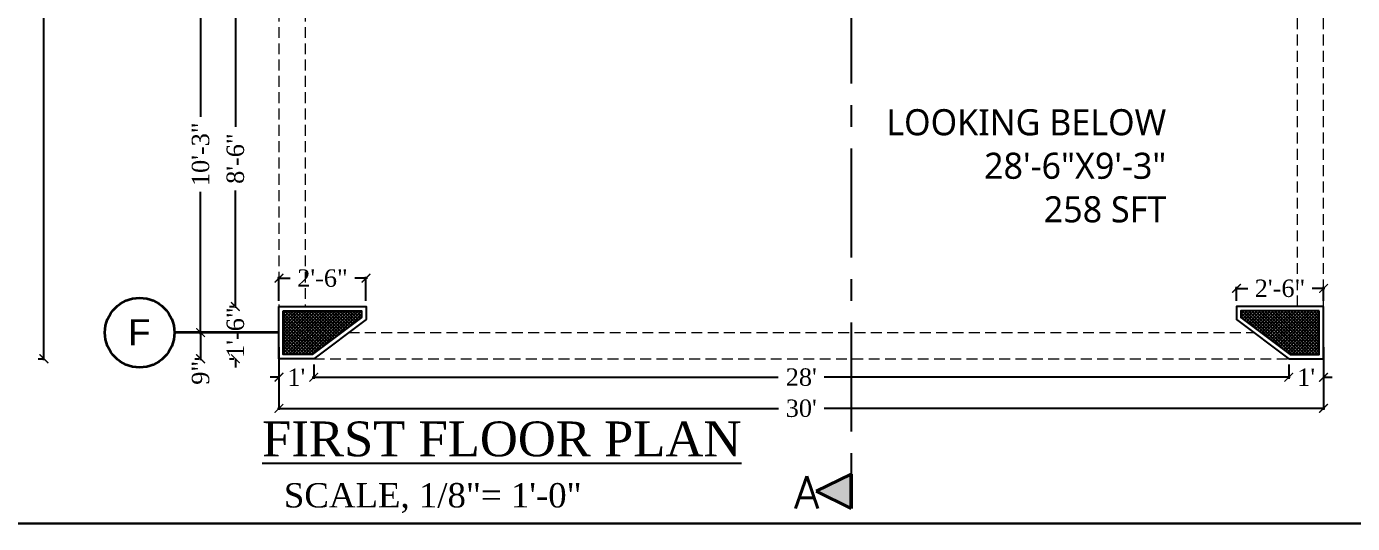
# Model space of a CAD drawing. Header units: inches. Extents: x 137014 to 144844, y -150241 to -148176.
# Drawn here: x 139587.8 to 140044.8, y -150221.1 to -150049.7 of the extents above; entities that cross this region are included whole.
import ezdxf

# ---------------------------------------------------------------- set-up
doc = ezdxf.new("R2010")
doc.units = ezdxf.units.IN
doc.header["$LTSCALE"] = 15
doc.header["$MEASUREMENT"] = 0
doc.header["$PDMODE"] = 2
for name, pattern in [('CENTER', [2, 1.25, -0.25, 0.25, -0.25]), ('DASHEDX2', [1.5, 1, -0.5]), ('HIDDEN', [0.375, 0.25, -0.125])]:
    doc.linetypes.add(name, pattern=pattern)
doc.layers.get('0').update_dxf_attribs({"linetype": 'CONTINUOUS'})
doc.layers.get('Defpoints').update_dxf_attribs({"linetype": 'CONTINUOUS'})
for name, color, linetype in [('COLUMN', 4, 'CONTINUOUS'), ('Column Hatch', 32, 'CONTINUOUS'), ('dimenion', 8, 'CONTINUOUS'), ('dooted', 7, 'DASHEDX2'), ('HATCH', 252, 'CONTINUOUS'), ('TEXT', 2, 'CONTINUOUS'), ('TXT', 3, 'CONTINUOUS')]:
    doc.layers.add(name, color=color, linetype=linetype)
for name, color, linetype, lineweight in [('DIMENSION', 251, 'CONTINUOUS', 15), ('DOTTED', 255, 'HIDDEN', 5), ('tex2', 2, 'CONTINUOUS', 0), ('WALL', 1, 'CONTINUOUS', 30), ('WALLS', 1, 'CONTINUOUS', 50)]:
    doc.layers.add(name, color=color, linetype=linetype, lineweight=lineweight)
doc.styles.add('arial', font='times.ttf')
doc.styles.add('ROMANS', font='romans.shx')
doc.styles.get("Standard").update_dxf_attribs({"font": 'romand.shx', "height": 8})
doc.styles.add('times', font='times.ttf', dxfattribs={"height": 6})
doc.dimstyles.new('NAUMAN', dxfattribs={"dimtxt": 7, "dimasz": 3, "dimexe": 0.5, "dimexo": 2, "dimgap": 3, "dimtad": 0, "dimdec": 1, "dimzin": 0, "dimdsep": 46, "dimlunit": 4, "dimtxsty": 'times', "dimblk1": 'ARCHTICK', "dimblk2": 'ARCHTICK', "dimsah": 1, "dimcen": 0, "dimdle": 0.5, "dimclrd": 256, "dimclre": 256, "dimclrt": 2, "dimadec": 0, "dimazin": 0, "dimtfac": 1, "dimtdec": 1, "dimtix": 1, "dimtofl": 0, "dimtmove": 1, "dimatfit": 3, "dimldrblk": 'ARCHTICK', "dimfxl": 4, "dimtolj": 1, "dimtzin": 0, "dimarcsym": 0})
pattern_1 = [(45, (111533.51634, -150784.0683), (-0.561266008, 0.561266008), []), (135, (111533.51634, -150784.0683), (-0.561266008, -0.561266008), [])]

# ---------------------------------------------------------------- blocks, each defined once
blk = doc.blocks.new('_ARCHTICK')
at = {"color": 0, "linetype": 'ByBlock', "const_width": 0.15}
blk.add_lwpolyline([(-0.5, -0.5), (0.5, 0.5)], dxfattribs=at)
blk = doc.blocks.new('*D836')
at = {"layer": 'Defpoints', "color": 0, "ltscale": 5, "transparency": 16777216}
for p in [(139674.81, -150158.28), (140034.81, -150158.28), (139674.81, -150181.39)]:
    blk.add_point(p, dxfattribs=at)
at = {"layer": 'dimenion', "lineweight": -2, "ltscale": 5, "transparency": 16777216}
for p, q in [((139674.81, -150160.28), (139674.81, -150181.89)), ((140034.81, -150160.28), (140034.81, -150181.89)), ((139674.31, -150181.39), (139846.95, -150181.39)), ((140035.31, -150181.39), (139862.67, -150181.39))]:
    blk.add_line(p, q, dxfattribs=at)
at = {"layer": 'dimenion', "lineweight": -2, "ltscale": 5, "transparency": 16777216, "xscale": 3, "yscale": 3, "zscale": 3, "rotation": 180}
blk.add_blockref('_ARCHTICK', (139674.81, -150181.39), dxfattribs=at)
at = {"layer": 'dimenion', "lineweight": -2, "ltscale": 5, "transparency": 16777216, "xscale": 3, "yscale": 3, "zscale": 3}
blk.add_blockref('_ARCHTICK', (140034.81, -150181.39), dxfattribs=at)
at = {"layer": 'dimenion', "color": 2, "ltscale": 5, "transparency": 16777216, "insert": (139854.81, -150181.39), "char_height": 6, "attachment_point": 5, "style": 'times'}
blk.add_mtext("\\A1;30'", dxfattribs=at)
blk = doc.blocks.new('*D843')
at = {"layer": 'Defpoints', "color": 0, "ltscale": 5, "transparency": 16777216}
for p in [(139674.81, -150136.51), (139674.81, -150146.28), (139704.81, -150146.28)]:
    blk.add_point(p, dxfattribs=at)
at = {"layer": 'HATCH', "lineweight": -2, "ltscale": 5, "transparency": 16777216}
for p, q in [((139674.31, -150136.51), (139678.69, -150136.51)), ((139674.81, -150144.28), (139674.81, -150136.01)), ((139705.31, -150136.51), (139700.94, -150136.51)), ((139704.81, -150144.28), (139704.81, -150136.01))]:
    blk.add_line(p, q, dxfattribs=at)
at = {"layer": 'HATCH', "lineweight": -2, "ltscale": 5, "transparency": 16777216, "xscale": 3, "yscale": 3, "zscale": 3, "rotation": 180}
blk.add_blockref('_ARCHTICK', (139674.81, -150136.51), dxfattribs=at)
at = {"layer": 'HATCH', "lineweight": -2, "ltscale": 5, "transparency": 16777216, "xscale": 3, "yscale": 3, "zscale": 3}
blk.add_blockref('_ARCHTICK', (139704.81, -150136.51), dxfattribs=at)
at = {"layer": 'HATCH', "color": 2, "ltscale": 5, "transparency": 16777216, "insert": (139689.81, -150136.51), "char_height": 6, "attachment_point": 5, "style": 'times'}
blk.add_mtext('\\A1;2\'-6"', dxfattribs=at)
blk = doc.blocks.new('*D844')
at = {"layer": 'Defpoints', "color": 0, "ltscale": 5, "transparency": 16777216}
for p in [(139674.81, -150164.28), (139686.81, -150164.28), (139686.81, -150170.66)]:
    blk.add_point(p, dxfattribs=at)
at = {"layer": 'HATCH', "lineweight": -2, "ltscale": 5, "transparency": 16777216}
for p, q in [((139674.81, -150166.28), (139674.81, -150171.16)), ((139686.81, -150166.28), (139686.81, -150171.16)), ((139674.81, -150170.66), (139671.81, -150170.66)), ((139686.81, -150170.66), (139689.81, -150170.66))]:
    blk.add_line(p, q, dxfattribs=at)
at = {"layer": 'HATCH', "lineweight": -2, "ltscale": 5, "transparency": 16777216, "xscale": 3, "yscale": 3, "zscale": 3}
blk.add_blockref('_ARCHTICK', (139674.81, -150170.66), dxfattribs=at)
at = {"layer": 'HATCH', "lineweight": -2, "ltscale": 5, "transparency": 16777216, "xscale": 3, "yscale": 3, "zscale": 3, "rotation": 180}
blk.add_blockref('_ARCHTICK', (139686.81, -150170.66), dxfattribs=at)
at = {"layer": 'HATCH', "color": 2, "ltscale": 5, "transparency": 16777216, "insert": (139680.81, -150170.66), "char_height": 6, "attachment_point": 5, "style": 'times'}
blk.add_mtext("\\A1;1'", dxfattribs=at)
blk = doc.blocks.new('*D845')
at = {"layer": 'Defpoints', "color": 0, "ltscale": 5, "transparency": 16777216}
for p in [(139686.81, -150164.28), (140022.81, -150164.28), (140022.81, -150170.66)]:
    blk.add_point(p, dxfattribs=at)
at = {"layer": 'HATCH', "lineweight": -2, "ltscale": 5, "transparency": 16777216}
for p, q in [((139686.81, -150166.28), (139686.81, -150171.16)), ((140022.81, -150166.28), (140022.81, -150171.16)), ((139686.31, -150170.66), (139846.87, -150170.66)), ((140023.31, -150170.66), (139862.76, -150170.66))]:
    blk.add_line(p, q, dxfattribs=at)
at = {"layer": 'HATCH', "lineweight": -2, "ltscale": 5, "transparency": 16777216, "xscale": 3, "yscale": 3, "zscale": 3, "rotation": 180}
blk.add_blockref('_ARCHTICK', (139686.81, -150170.66), dxfattribs=at)
at = {"layer": 'HATCH', "lineweight": -2, "ltscale": 5, "transparency": 16777216, "xscale": 3, "yscale": 3, "zscale": 3}
blk.add_blockref('_ARCHTICK', (140022.81, -150170.66), dxfattribs=at)
at = {"layer": 'HATCH', "color": 2, "ltscale": 5, "transparency": 16777216, "insert": (139854.81, -150170.66), "char_height": 6, "attachment_point": 5, "style": 'times'}
blk.add_mtext("\\A1;28'", dxfattribs=at)
blk = doc.blocks.new('*D846')
at = {"layer": 'Defpoints', "color": 0, "ltscale": 5, "transparency": 16777216}
for p in [(140022.81, -150164.28), (140034.81, -150164.28), (140022.81, -150170.66)]:
    blk.add_point(p, dxfattribs=at)
at = {"layer": 'HATCH', "lineweight": -2, "ltscale": 5, "transparency": 16777216}
for p, q in [((140022.81, -150166.28), (140022.81, -150171.16)), ((140034.81, -150166.28), (140034.81, -150171.16)), ((140022.81, -150170.66), (140019.81, -150170.66)), ((140034.81, -150170.66), (140037.81, -150170.66))]:
    blk.add_line(p, q, dxfattribs=at)
at = {"layer": 'HATCH', "lineweight": -2, "ltscale": 5, "transparency": 16777216, "xscale": 3, "yscale": 3, "zscale": 3}
blk.add_blockref('_ARCHTICK', (140022.81, -150170.66), dxfattribs=at)
at = {"layer": 'HATCH', "lineweight": -2, "ltscale": 5, "transparency": 16777216, "xscale": 3, "yscale": 3, "zscale": 3, "rotation": 180}
blk.add_blockref('_ARCHTICK', (140034.81, -150170.66), dxfattribs=at)
at = {"layer": 'HATCH', "color": 2, "ltscale": 5, "transparency": 16777216, "insert": (140028.81, -150170.66), "char_height": 6, "attachment_point": 5, "style": 'times'}
blk.add_mtext("\\A1;1'", dxfattribs=at)
blk = doc.blocks.new('*D847')
at = {"layer": 'Defpoints', "color": 0, "ltscale": 5, "transparency": 16777216}
for p in [(140004.81, -150140.03), (140004.81, -150146.28), (140034.81, -150146.28)]:
    blk.add_point(p, dxfattribs=at)
at = {"layer": 'HATCH', "lineweight": -2, "ltscale": 5, "transparency": 16777216}
for p, q in [((140004.31, -150140.03), (140008.69, -150140.03)), ((140004.81, -150144.28), (140004.81, -150139.53)), ((140035.31, -150140.03), (140030.94, -150140.03)), ((140034.81, -150144.28), (140034.81, -150139.53))]:
    blk.add_line(p, q, dxfattribs=at)
at = {"layer": 'HATCH', "lineweight": -2, "ltscale": 5, "transparency": 16777216, "xscale": 3, "yscale": 3, "zscale": 3, "rotation": 180}
blk.add_blockref('_ARCHTICK', (140004.81, -150140.03), dxfattribs=at)
at = {"layer": 'HATCH', "lineweight": -2, "ltscale": 5, "transparency": 16777216, "xscale": 3, "yscale": 3, "zscale": 3}
blk.add_blockref('_ARCHTICK', (140034.81, -150140.03), dxfattribs=at)
at = {"layer": 'HATCH', "color": 2, "ltscale": 5, "transparency": 16777216, "insert": (140019.81, -150140.03), "char_height": 6, "attachment_point": 5, "style": 'times'}
blk.add_mtext('\\A1;2\'-6"', dxfattribs=at)
blk = doc.blocks.new('*D933')
at = {"layer": 'Defpoints', "color": 0, "ltscale": 5, "transparency": 16777216}
for p in [(139593.81, -149444.28), (139593.81, -150164.28), (139593.81, -150164.28)]:
    blk.add_point(p, dxfattribs=at)
at = {"layer": 'HATCH', "lineweight": -2, "ltscale": 5, "transparency": 16777216}
for p, q in [((139593.81, -149443.78), (139593.81, -149796.43)), ((139591.81, -149444.28), (139593.31, -149444.28)), ((139593.81, -150164.78), (139593.81, -149812.13)), ((139591.81, -150164.28), (139593.31, -150164.28))]:
    blk.add_line(p, q, dxfattribs=at)
at = {"layer": 'HATCH', "lineweight": -2, "ltscale": 5, "transparency": 16777216, "xscale": 3, "yscale": 3, "zscale": 3}
for p, rotation in [((139593.81, -149444.28), 90), ((139593.81, -150164.28), 270)]:
    blk.add_blockref('_ARCHTICK', p, dxfattribs=dict(at, rotation=rotation))
at = {"layer": 'HATCH', "color": 2, "ltscale": 5, "transparency": 16777216, "insert": (139593.81, -149804.28), "char_height": 6, "attachment_point": 5, "rotation": 90, "style": 'times'}
blk.add_mtext("\\A1;60'", dxfattribs=at)
blk = doc.blocks.new('*D986')
at = {"layer": 'Defpoints', "color": 0, "ltscale": 5, "transparency": 16777216}
for p in [(139647.81, -150032.28), (139647.81, -150155.28), (139647.81, -150155.28)]:
    blk.add_point(p, dxfattribs=at)
at = {"layer": 'HATCH', "lineweight": -2, "ltscale": 5, "transparency": 16777216}
for p, q in [((139645.81, -150032.28), (139647.31, -150032.28)), ((139647.81, -150031.78), (139647.81, -150080.87)), ((139647.81, -150155.78), (139647.81, -150106.7)), ((139645.81, -150155.28), (139647.31, -150155.28))]:
    blk.add_line(p, q, dxfattribs=at)
at = {"layer": 'HATCH', "lineweight": -2, "ltscale": 5, "transparency": 16777216, "xscale": 3, "yscale": 3, "zscale": 3}
for p, rotation in [((139647.81, -150032.28), 90), ((139647.81, -150155.28), 270)]:
    blk.add_blockref('_ARCHTICK', p, dxfattribs=dict(at, rotation=rotation))
at = {"layer": 'HATCH', "color": 2, "ltscale": 5, "transparency": 16777216, "insert": (139647.81, -150093.78), "char_height": 6, "attachment_point": 5, "rotation": 90, "style": 'times'}
blk.add_mtext('\\A1;10\'-3"', dxfattribs=at)
blk = doc.blocks.new('*D987')
at = {"layer": 'Defpoints', "color": 0, "ltscale": 5, "transparency": 16777216}
for p in [(139647.81, -150155.28), (139647.81, -150164.28), (139647.81, -150164.28)]:
    blk.add_point(p, dxfattribs=at)
at = {"layer": 'HATCH', "lineweight": -2, "ltscale": 5, "transparency": 16777216}
for p, q in [((139645.81, -150155.28), (139647.31, -150155.28)), ((139647.81, -150154.78), (139647.81, -150164.78)), ((139645.81, -150164.28), (139647.31, -150164.28))]:
    blk.add_line(p, q, dxfattribs=at)
at = {"layer": 'HATCH', "lineweight": -2, "ltscale": 5, "transparency": 16777216, "xscale": 3, "yscale": 3, "zscale": 3}
for p, rotation in [((139647.81, -150155.28), 90), ((139647.81, -150164.28), 270)]:
    blk.add_blockref('_ARCHTICK', p, dxfattribs=dict(at, rotation=rotation))
at = {"layer": 'HATCH', "color": 2, "ltscale": 5, "transparency": 16777216, "insert": (139647.81, -150169.13), "char_height": 6, "attachment_point": 5, "rotation": 90, "style": 'times'}
blk.add_mtext('\\A1;9"', dxfattribs=at)
blk = doc.blocks.new('*D997')
at = {"layer": 'Defpoints', "color": 0, "ltscale": 5, "transparency": 16777216}
for p in [(139659.81, -150044.28), (139659.81, -150146.28), (139659.81, -150146.28)]:
    blk.add_point(p, dxfattribs=at)
at = {"layer": 'HATCH', "lineweight": -2, "ltscale": 5, "transparency": 16777216}
for p, q in [((139657.81, -150044.28), (139659.31, -150044.28)), ((139659.81, -150043.78), (139659.81, -150084.33)), ((139659.81, -150146.78), (139659.81, -150106.23)), ((139657.81, -150146.28), (139659.31, -150146.28))]:
    blk.add_line(p, q, dxfattribs=at)
at = {"layer": 'HATCH', "lineweight": -2, "ltscale": 5, "transparency": 16777216, "xscale": 3, "yscale": 3, "zscale": 3}
for p, rotation in [((139659.81, -150044.28), 90), ((139659.81, -150146.28), 270)]:
    blk.add_blockref('_ARCHTICK', p, dxfattribs=dict(at, rotation=rotation))
at = {"layer": 'HATCH', "color": 2, "ltscale": 5, "transparency": 16777216, "insert": (139659.81, -150095.28), "char_height": 6, "attachment_point": 5, "rotation": 90, "style": 'times'}
blk.add_mtext('\\A1;8\'-6"', dxfattribs=at)
blk = doc.blocks.new('*D998')
at = {"layer": 'Defpoints', "color": 0, "ltscale": 5, "transparency": 16777216}
for p in [(139659.81, -150146.28), (139659.81, -150164.28), (139659.81, -150164.28)]:
    blk.add_point(p, dxfattribs=at)
at = {"layer": 'HATCH', "lineweight": -2, "ltscale": 5, "transparency": 16777216}
for p, q in [((139657.81, -150146.28), (139659.31, -150146.28)), ((139659.81, -150146.28), (139659.81, -150143.28)), ((139657.81, -150164.28), (139659.31, -150164.28)), ((139659.81, -150164.28), (139659.81, -150167.28))]:
    blk.add_line(p, q, dxfattribs=at)
at = {"layer": 'HATCH', "lineweight": -2, "ltscale": 5, "transparency": 16777216, "xscale": 3, "yscale": 3, "zscale": 3}
for p, rotation in [((139659.81, -150146.28), 270), ((139659.81, -150164.28), 90)]:
    blk.add_blockref('_ARCHTICK', p, dxfattribs=dict(at, rotation=rotation))
at = {"layer": 'HATCH', "color": 2, "ltscale": 5, "transparency": 16777216, "insert": (139659.81, -150155.28), "char_height": 6, "attachment_point": 5, "rotation": 90, "style": 'times'}
blk.add_mtext('\\A1;1\'-6"', dxfattribs=at)

msp = doc.modelspace()

# ---------------------------------------------------------------- hatches: boundary and pattern name
at = {"layer": 'Column Hatch'}
h = msp.add_hatch(dxfattribs=at)
h.set_pattern_fill('ANSI37', color=256, scale=0.25)
h.set_pattern_definition(pattern_1)
edge = h.paths.add_edge_path(flags=16)
edge.add_arc((139680.81484, -150155.28335), 0.01076, 180, 540, ccw=False)
h.paths.add_polyline_path([(139676.31484, -150147.78335), (139703.31484, -150147.78335), (139703.31484, -150150.03335), (139686.31484, -150162.78335), (139676.31484, -150162.78335)])
h = msp.add_hatch(dxfattribs=at)
h.set_pattern_fill('ANSI37', color=256, scale=0.25)
h.set_pattern_definition(pattern_1)
edge = h.paths.add_edge_path(flags=16)
edge.add_arc((140028.81484, -150155.28335), 0.000325, 180, 540, ccw=False)
edge = h.paths.add_edge_path(flags=0)
edge.add_arc((140004.67989, -150155.27823), 15.14421, 357.9963631, 362.0036369, ccw=False)
edge.add_arc((140015.73136, -150155.54553), 4.09189, 356.3262836, 363.6737164)
edge.add_arc((140008.24355, -150155.01605), 11.57437, 358.6766856, 361.3233144)
edge = h.paths.add_edge_path(flags=16)
edge.add_arc((140004.67989, -150155.27823), 15.14421, 357.9963631, 362.0036369, ccw=False)
edge.add_arc((140015.73136, -150155.54553), 4.09189, 356.3262836, 363.6737164)
edge.add_arc((140008.24355, -150155.01605), 11.57437, 358.6766856, 361.3233144)
h.paths.add_polyline_path([(140033.31484, -150147.78335), (140006.31484, -150147.78335), (140006.31484, -150150.03335), (140023.31484, -150162.78335), (140033.31484, -150162.78335)])
edge = h.paths.add_edge_path(flags=0)
edge.add_arc((140015.73136, -150155.54553), 4.09189, 356.3262836, 363.6737164, ccw=False)
edge.add_arc((140033.03114, -150155.27823), 13.22691, 177.705781, 182.294219, ccw=False)
edge.add_arc((140008.24355, -150155.01605), 11.57437, 358.6766856, 361.3233144, ccw=False)
edge = h.paths.add_edge_path(flags=16)
edge.add_line((140019.81484, -150154.75758), (140019.80242, -150154.74875))
edge.add_arc((139987.1548, -150155.48535), 32.65593, 359.4343904, 361.2925065, ccw=False)
edge.add_line((140019.80914, -150155.80772), (140019.82376, -150155.81594))
edge.add_arc((140104.63426, -150154.57174), 84.81962, 180.1255394, 180.8404902, ccw=False)
edge = h.paths.add_edge_path(flags=0)
edge.add_arc((140015.73136, -150155.54553), 4.09189, 356.3262836, 363.6737164, ccw=False)
edge.add_arc((140033.03114, -150155.27823), 13.22691, 177.705781, 182.294219, ccw=False)
edge.add_arc((140008.24355, -150155.01605), 11.57437, 358.6766856, 361.3233144, ccw=False)
at = {"layer": 'DIMENSION', "ltscale": 5}
msp.add_hatch(color=256, dxfattribs=at).paths.add_polyline_path([(139859.99432, -150209.96263), (139872.02182, -150215.89934), (139872.02182, -150204.02593)])

# ---------------------------------------------------------------- linework, layer by layer
at = {"layer": 'COLUMN', "lineweight": 35}
msp.add_line((139674.81484, -150155.28335), (139638.81484, -150155.28335), dxfattribs=at)
at = {"layer": 'COLUMN'}
for points in [[(139674.81484, -150146.28335), (139704.81484, -150146.28335), (139704.81484, -150150.78335), (139686.81484, -150164.28335), (139674.81484, -150164.28335), (139674.81484, -150146.28335)], [(140034.81484, -150146.28335), (140004.81484, -150146.28335), (140004.81484, -150150.78335), (140022.81484, -150164.28335), (140034.81484, -150164.28335), (140034.81484, -150146.28335)]]:
    msp.add_lwpolyline(points, dxfattribs=at)
at = {"layer": 'COLUMN', "lineweight": 35}
msp.add_circle((139626.81484, -150155.28335), 12, dxfattribs=at)
at = {"layer": 'Column Hatch'}
for points in [[(139676.31484, -150147.78335), (139703.31484, -150147.78335), (139703.31484, -150150.03335), (139686.31484, -150162.78335), (139676.31484, -150162.78335)], [(140033.31484, -150147.78335), (140006.31484, -150147.78335), (140006.31484, -150150.03335), (140023.31484, -150162.78335), (140033.31484, -150162.78335)]]:
    msp.add_lwpolyline(points, close=True, dxfattribs=at)
at = {"layer": 'dooted', "linetype": 'CENTER', "ltscale": 2}
msp.add_line((139872.02182, -149431.83098), (139872.02182, -150215.89934), dxfattribs=at)
at = {"layer": 'DOTTED'}
for p, q in [((139674.81484, -150044.28335), (139674.81484, -150146.28335)), ((139683.81484, -150044.28335), (139683.81484, -150146.28335)), ((140025.81484, -150146.28335), (140025.81484, -150044.28335)), ((140034.81484, -150146.28335), (140034.81484, -150044.28335)), ((139698.81484, -150155.28335), (140010.81484, -150155.28335)), ((139686.81484, -150164.28335), (140022.81484, -150164.28335))]:
    msp.add_line(p, q, dxfattribs=at)
at = {"layer": 'WALL'}
msp.add_line((139129.51063, -150221.08812), (141865.51063, -150221.08812), dxfattribs=at)
at = {"layer": 'WALLS', "ltscale": 5}
for p, q in [((139859.99432, -150209.96263), (139872.02182, -150204.02593)), ((139872.02182, -150215.89934), (139872.02182, -150204.02593)), ((139872.02182, -150215.89934), (139859.99432, -150209.96263))]:
    msp.add_line(p, q, dxfattribs=at)

# ---------------------------------------------------------------- texts
at = {"layer": 'tex2', "insert": (139626.68009, -150155.15863), "char_height": 9, "attachment_point": 5, "style": 'arial'}
msp.add_mtext('{\\fArial|b0|i0|c0|p34;F}', dxfattribs=at)
at = {"layer": 'TEXT', "style": 'ROMANS'}
msp.add_text('A', height=11.088, dxfattribs=at).set_placement((139852.40514, -150215.89404))
at = {"layer": 'TEXT', "insert": (139980.61046, -150078.24104), "char_height": 9, "width": 131.322457, "attachment_point": 3}
msp.add_mtext('\\A1;\\pi29.0304;{\\fTrebuchet MS|b0|i0|c0|p34;LOOKING BELOW\\P28\'-6"X9\'-3"\\P258 SFT}', dxfattribs=at)
at = {"layer": 'TXT', "style": 'arial'}
msp.add_text('SCALE, 1/8"= 1\'-0" ', height=8.4, dxfattribs=at).set_placement((139676.51033, -150215.56528))
at = {"layer": 'TXT', "insert": (139834.18227, -150185.91456), "char_height": 12, "width": 336.6115126, "attachment_point": 3, "style": 'arial'}
msp.add_mtext('{\\LFIRST FLOOR PLAN}', dxfattribs=at)

# ---------------------------------------------------------------- dimensions: what is measured, and where the dimension line sits
at = {"layer": 'dimenion', "ltscale": 5}
dim = msp.add_linear_dim(base=(139674.81484, -150181.39375), p1=(140034.81484, -150158.28335), p2=(139674.81484, -150158.28335), angle=180, dimstyle='NAUMAN', dxfattribs=at)
dim.commit()
dim.dimension.update_dxf_attribs({"geometry": '*D836', "text_midpoint": (139854.81484, -150181.39375)})
at = {"layer": 'HATCH', "ltscale": 5}
for base, p1, p2, picture, middle in [((139593.81484, -150164.28335), (139593.81484, -149444.28335), (139593.81484, -150164.28335), '*D933', (139593.81484, -149804.28335)), ((139647.81484, -150155.28335), (139647.81484, -150032.28335), (139647.81484, -150155.28335), '*D986', (139647.81484, -150093.78335)), ((139659.81484, -150146.28335), (139659.81484, -150044.28335), (139659.81484, -150146.28335), '*D997', (139659.81484, -150095.28335)), ((139659.81484, -150164.28335), (139659.81484, -150146.28335), (139659.81484, -150164.28335), '*D998', (139659.81484, -150155.28335))]:
    dim = msp.add_linear_dim(base=base, p1=p1, p2=p2, angle=90, dimstyle='NAUMAN', dxfattribs=at)
    dim.commit()
    dim.dimension.update_dxf_attribs({"geometry": picture, "text_midpoint": middle})
for base, p1, p2, picture, middle in [((139674.81484, -150136.50602), (139704.81484, -150146.28335), (139674.81484, -150146.28335), '*D843', (139689.81484, -150136.50602)), ((140004.81484, -150140.0261), (140034.81484, -150146.28335), (140004.81484, -150146.28335), '*D847', (140019.81484, -150140.0261)), ((139686.81484, -150170.65689), (139674.81484, -150164.28335), (139686.81484, -150164.28335), '*D844', (139680.81484, -150170.65689)), ((140022.81484, -150170.65689), (139686.81484, -150164.28335), (140022.81484, -150164.28335), '*D845', (139854.81484, -150170.65689)), ((140022.81484, -150170.65689), (140034.81484, -150164.28335), (140022.81484, -150164.28335), '*D846', (140028.81484, -150170.65689))]:
    dim = msp.add_linear_dim(base=base, p1=p1, p2=p2, dimstyle='NAUMAN', dxfattribs=at)
    dim.commit()
    dim.dimension.update_dxf_attribs({"geometry": picture, "text_midpoint": middle})
dim = msp.add_linear_dim(base=(139647.81484, -150164.28335), p1=(139647.81484, -150155.28335), p2=(139647.81484, -150164.28335), angle=90, dimstyle='NAUMAN', dxfattribs=at)
dim.commit()
dim.dimension.update_dxf_attribs({"geometry": '*D987', "text_midpoint": (139647.81484, -150169.12998), "dimtype": 160})

doc.saveas('drawing.dxf')
